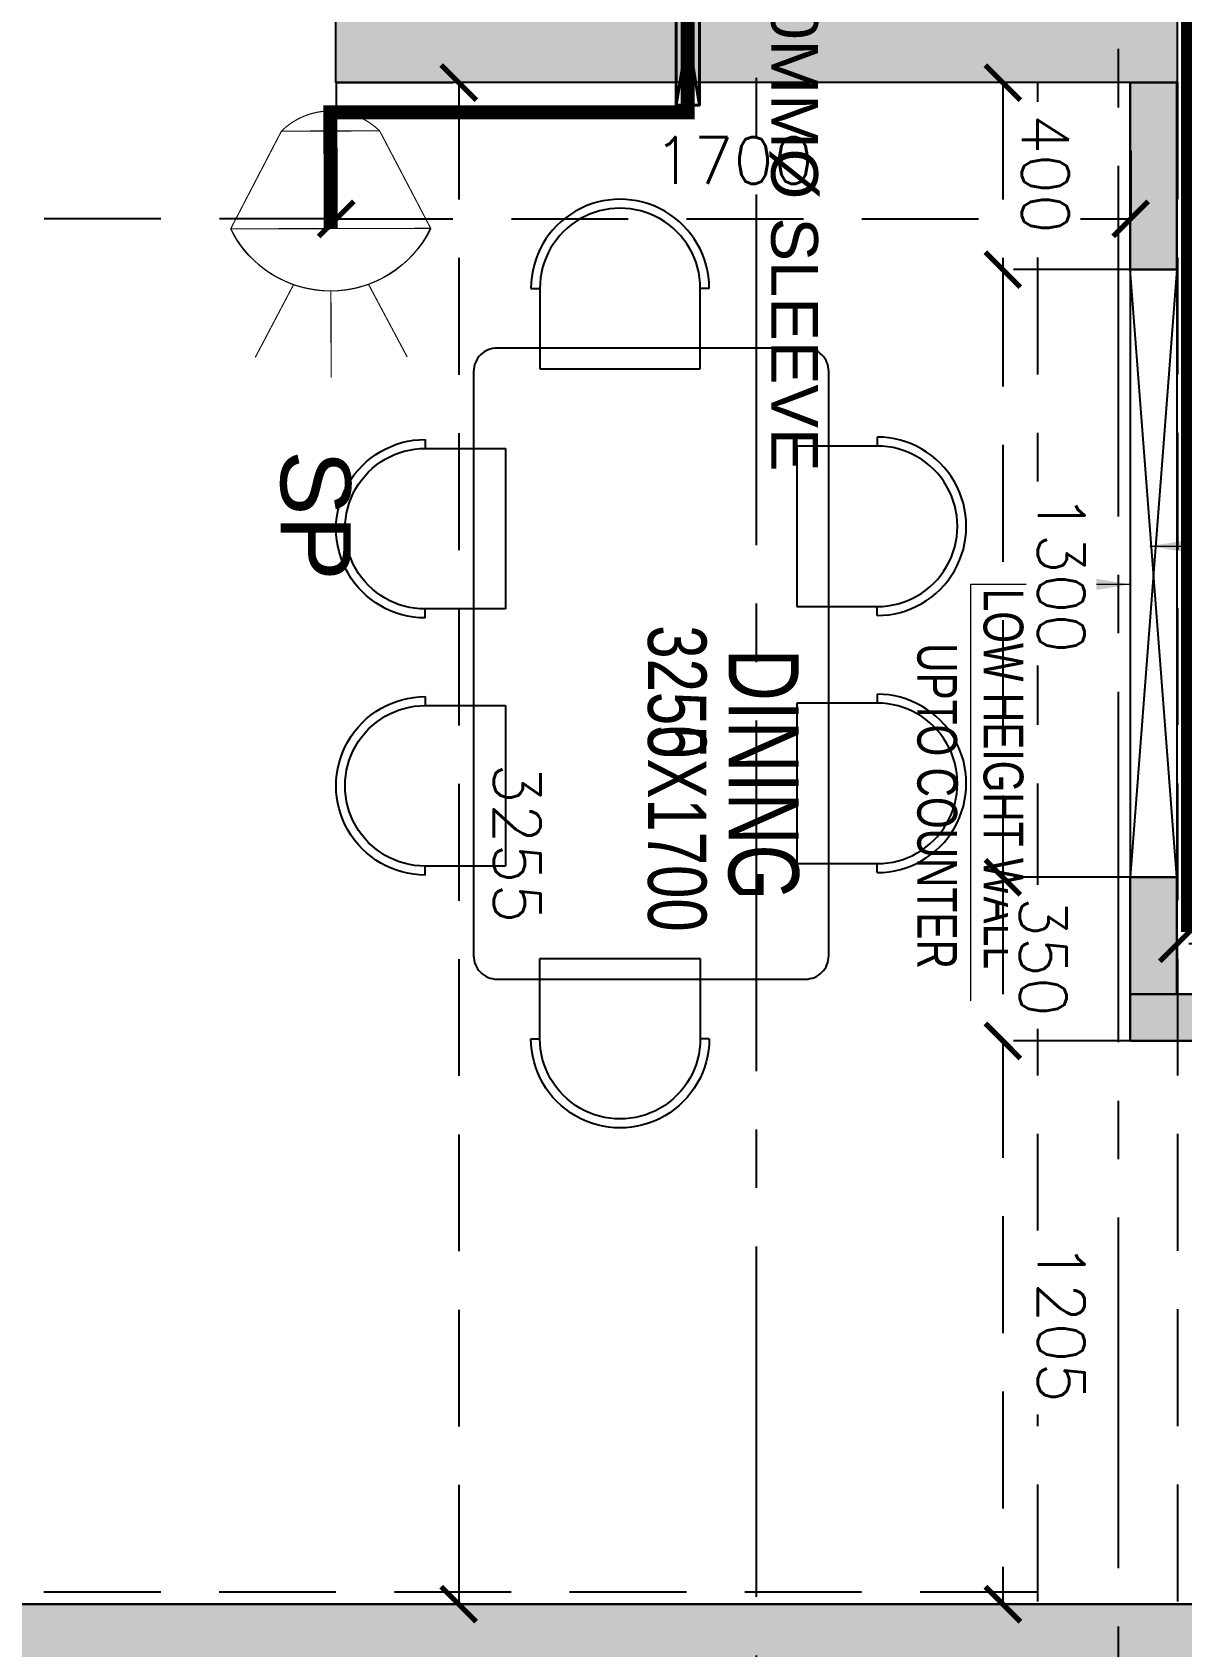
# Model space of a CAD drawing. Header units: millimetres. Extents: x -414464 to 1686, y -90036 to 108605.
# Drawn here: x -117316 to -114856, y -66061 to -62607 of the extents above; entities that cross this region are included whole.
import ezdxf

# ---------------------------------------------------------------- set-up
doc = ezdxf.new("R2010")
doc.units = ezdxf.units.MM
doc.header["$LTSCALE"] = 1000
doc.header["$MEASUREMENT"] = 0
for name, pattern in [('$1$AUDIT_D_120904163729-0', [0]), ('$36$HIDDEN', [0.375, 0.25, -0.125]), ('$43$HIDDEN', [0.375, 0.25, -0.125]), ('2BHK-A - FRONT$1$AUDIT_D_120904163729-0', [0]), ('2BHK-A - FRONT$1$HIDDEN', [0.375, 0.25, -0.125]), ('AUDIT_D_120904163729-0', [0]), ('T8(T9 IS SIMILAR) - DIMENSION & TEXTING$1$( Hidden )', [0.375, 0.25, -0.125]), ('T8(T9 IS SIMILAR) - DIMENSION & TEXTING$1$3BHK-D$0$HIDDEN', [0.375, 0.25, -0.125]), ('T8(T9 IS SIMILAR) - DIMENSION & TEXTING$1$AUDIT_D_120904163729-0', [0]), ('T8(T9 IS SIMILAR) - DIMENSION & TEXTING$1$HIDDEN', [0.375, 0.25, -0.125]), ('T8(T9 IS SIMILAR)$1$$0$HIDDEN', [0.375, 0.25, -0.125]), ('T8_REFUGE COLUMNS$1$CENTER2', [1.125, 0.75, -0.125, 0.125, -0.125])]:
    doc.linetypes.add(name, pattern=pattern)
doc.layers.get('0').update_dxf_attribs({"linetype": 'AUDIT_D_120904163729-0'})
for name, color, linetype in [('$0$A-HATCH -160', 251, '$1$AUDIT_D_120904163729-0'), ('$21$A-DIMENSIONS', 2, '$36$HIDDEN'), ('$25$A-DIMENSIONS', 2, '$43$HIDDEN'), ('2BHK-A - FRONT$1$a-furniture', 8, 'Continuous'), ('2BHK-A - FRONT$1$A-HATCH -160', 251, '2BHK-A - FRONT$1$AUDIT_D_120904163729-0'), ('2BHK-A - FRONT$1$A-LINTEL', 5, '2BHK-A - FRONT$1$HIDDEN'), ('a-rcc', 3, 'Continuous'), ('T8(T9 IS SIMILAR) - DIMENSION & TEXTING$1$A-DIMENSIONS', 2, 'T8(T9 IS SIMILAR) - DIMENSION & TEXTING$1$HIDDEN'), ('T8(T9 IS SIMILAR) - DIMENSION & TEXTING$1$A-FIRE FIGHTING', 7, 'T8(T9 IS SIMILAR) - DIMENSION & TEXTING$1$AUDIT_D_120904163729-0'), ('T8(T9 IS SIMILAR)$1$$6$a-beam 2', 50, 'Continuous'), ('T8(T9 IS SIMILAR)$1$S-BEAM', 20, 'T8(T9 IS SIMILAR)$1$$0$HIDDEN'), ('T8_REFUGE COLUMNS$1$A-CENTERLINE', 193, 'T8_REFUGE COLUMNS$1$CENTER2'), ('T8_REFUGE COLUMNS$1$A-RCC COLS', 3, 'Continuous'), ('T8_TYPICAL COLUMNS$1$A-RCC COLS', 3, 'Continuous')]:
    doc.layers.add(name, color=color, linetype=linetype)
for name, color, linetype, lineweight in [('2BHK-A - FRONT$1$a-Text', 4, 'Continuous', 0), ('2BHK-A - FRONT$1$a-TEXT -R SIZE', 4, 'Continuous', 0), ('2BHK-A - FRONT$1$A-WALL- 160', 6, 'Continuous', 30), ('2BHK-A - FRONT$1$R0-18-10-2014-T1-1st Podium Floor Plan$0$Text', 2, 'Continuous', 0), ('T8(T9 IS SIMILAR) - DIMENSION & TEXTING$1$a-Text', 4, 'Continuous', 0), ('T8(T9 IS SIMILAR) - DIMENSION & TEXTING$1$a-TEXT -R SIZE', 4, 'Continuous', 0), ('T8(T9 IS SIMILAR) - DIMENSION & TEXTING$1$R0-18-10-2014-T1-1st Podium Floor Plan$0$Text', 2, 'Continuous', 0), ('T8(T9 IS SIMILAR) - DIMENSION & TEXTING$1$U-IPD-WS-FIRE', 1, 'Continuous', 40), ('T8(T9 IS SIMILAR) - DIMENSION & TEXTING$1$U-IPD-WS-SP', 1, 'Continuous', 5), ('T8(T9 IS SIMILAR) - DIMENSION & TEXTING$1$U-IPD-WS-TEXT', 7, 'Continuous', 0), ('T8(T9 IS SIMILAR)$1$D&W', 8, 'Continuous', 25)]:
    doc.layers.add(name, color=color, linetype=linetype, lineweight=lineweight)
doc.layers.add('T8(T9 IS SIMILAR) - DIMENSION & TEXTING$1$U-IPD-SP-SLEV-50', color=7, linetype='T8(T9 IS SIMILAR) - DIMENSION & TEXTING$1$3BHK-D$0$HIDDEN', lineweight=40, true_color=0x2f0dd9)
doc.layers.add('T8_REFUGE COLUMNS$1$COL-HATCH', color=7, linetype='Continuous', lineweight=25, true_color=0xa3a3a3)
doc.styles.add('$42$Romans 1', font='romans.shx', dxfattribs={"height": 100})
doc.styles.add('2BHK-A - FRONT$1$ARIAL ARROW', font='swisscl.ttf')
doc.styles.add('2BHK-A - FRONT$1$Tahoma', font='tahoma.ttf')
doc.styles.add('T8(T9 IS SIMILAR) - DIMENSION & TEXTING$1$arial', font='sanss___.ttf')
doc.styles.add('T8(T9 IS SIMILAR) - DIMENSION & TEXTING$1$ARIAL ARROW', font='swisscl.ttf')
doc.styles.add('T8(T9 IS SIMILAR) - DIMENSION & TEXTING$1$Romans 1', font='romans.shx', dxfattribs={"height": 100})
doc.styles.add('T8(T9 IS SIMILAR) - DIMENSION & TEXTING$1$Tahoma', font='tahoma.ttf')
doc.dimstyles.new('$0$ALPINE S', dxfattribs={"dimscale": 0, "dimtxt": 100, "dimasz": 75, "dimexe": 0, "dimexo": 0, "dimgap": 75, "dimtad": 1, "dimdec": 0, "dimzin": 0, "dimdsep": 46, "dimtxsty": '$42$Romans 1', "dimblk": '$44$_ArchTick', "dimcen": 0.09, "dimclrd": 256, "dimclre": 256, "dimclrt": 7, "dimadec": 0, "dimazin": 0, "dimtfac": 1, "dimtdec": 0, "dimtofl": 0, "dimtmove": 1, "dimatfit": 0, "dimldrblk": '$0$_Open90', "dimfxl": 1, "dimtolj": 1, "dimtzin": 0, "dimarcsym": 0})
doc.dimstyles.new('2BHK-A - FRONT$1$SAMATA STD', dxfattribs={"dimtxt": 100, "dimasz": 50, "dimexe": 50, "dimexo": 50, "dimgap": 10, "dimtad": 0, "dimdec": 0, "dimrnd": 5, "dimzin": 0, "dimdsep": 46, "dimtxsty": '2BHK-A - FRONT$1$Tahoma', "dimblk": '2BHK-A - FRONT$1$_Origin2', "dimcen": -50, "dimdle": 50, "dimclrd": 7, "dimclre": 7, "dimclrt": 7, "dimadec": 0, "dimazin": 0, "dimtfac": 1, "dimtdec": 0, "dimtmove": 1, "dimatfit": 3, "dimfxl": 150, "dimtfill": 1, "dimtolj": 1, "dimtzin": 0, "dimlwd": -1, "dimlwe": -1, "dimarcsym": 0})
doc.dimstyles.new('T8(T9 IS SIMILAR) - DIMENSION & TEXTING$1$ALPINE S', dxfattribs={"dimscale": 0, "dimtxt": 100, "dimasz": 75, "dimexe": 0, "dimexo": 0, "dimgap": 75, "dimtad": 1, "dimdec": 0, "dimzin": 0, "dimdsep": 46, "dimtxsty": 'T8(T9 IS SIMILAR) - DIMENSION & TEXTING$1$Romans 1', "dimblk": 'T8(T9 IS SIMILAR) - DIMENSION & TEXTING$1$_ArchTick', "dimcen": 0.09, "dimclrd": 256, "dimclre": 256, "dimclrt": 7, "dimadec": 0, "dimazin": 0, "dimtfac": 1, "dimtdec": 0, "dimtofl": 0, "dimtmove": 1, "dimatfit": 0, "dimldrblk": 'T8(T9 IS SIMILAR) - DIMENSION & TEXTING$1$_Open90', "dimfxl": 1, "dimtolj": 1, "dimtzin": 0, "dimarcsym": 0})
doc.dimstyles.new('T8(T9 IS SIMILAR) - DIMENSION & TEXTING$1$SAMATA STD', dxfattribs={"dimtxt": 100, "dimasz": 50, "dimexe": 50, "dimexo": 50, "dimgap": 10, "dimtad": 0, "dimdec": 0, "dimrnd": 5, "dimzin": 0, "dimdsep": 46, "dimtxsty": 'T8(T9 IS SIMILAR) - DIMENSION & TEXTING$1$Tahoma', "dimblk": 'T8(T9 IS SIMILAR) - DIMENSION & TEXTING$1$_Origin2', "dimcen": -50, "dimdle": 50, "dimclrd": 7, "dimclre": 7, "dimclrt": 7, "dimadec": 0, "dimazin": 0, "dimtfac": 1, "dimtdec": 0, "dimtmove": 1, "dimatfit": 3, "dimfxl": 150, "dimtfill": 1, "dimtolj": 1, "dimtzin": 0, "dimlwd": -1, "dimlwe": -1, "dimarcsym": 0})

# ---------------------------------------------------------------- blocks, each defined once
blk = doc.blocks.new('T8_REFUGE COLUMNS')
at = {"layer": 'T8_REFUGE COLUMNS$1$COL-HATCH', "linetype": 'ByBlock'}
h = blk.add_hatch(color=256, dxfattribs=at)
h.dxf.hatch_style = 1
h.paths.add_polyline_path([(1202942.1, -5723474.9), (1202692.1, -5723474.9), (1202692.1, -5721674.9), (1202942.1, -5721674.9)])
at = {"layer": 'T8_REFUGE COLUMNS$1$A-CENTERLINE'}
for p, q in [((1217370.3, -5721799.9), (1182156.9, -5721799.9)), ((1217431.8, -5722574.9), (1182156.9, -5722574.9))]:
    blk.add_line(p, q, dxfattribs=at)
at = {"layer": 'T8_REFUGE COLUMNS$1$A-RCC COLS', "linetype": 'ByBlock'}
blk.add_lwpolyline([(1202942.1, -5723474.9), (1202692.1, -5723474.9), (1202692.1, -5721674.9), (1202942.1, -5721674.9)], close=True, dxfattribs=at)
blk = doc.blocks.new('T8_TYPICAL COLUMNS')
at = {"layer": 'T8_TYPICAL COLUMNS$1$A-RCC COLS', "linetype": 'ByBlock'}
blk.add_blockref('T8_REFUGE COLUMNS', (0, 0), dxfattribs=at)
blk = doc.blocks.new('2BHK-A - FRONT$1$_Origin2')
at = {"color": 0, "linetype": 'ByBlock', "lineweight": -2}
blk.add_line((-0.5, 0), (-1, 0), dxfattribs=at)
for radius in [0.5, 0.25]:
    blk.add_circle((0, 0), radius, dxfattribs=at)
blk = doc.blocks.new('2BHK-A - FRONT$1$A$C50024E40')
for p, q in [((0, 0), (0, -225)), ((450, 0), (0, 0)), ((450, -225), (450, 0)), ((-25, -225), (0, -225)), ((475, -225), (450, -225))]:
    blk.add_line(p, q)
for major_axis in [(-176.8, 176.8), (-159.1, 159.1)]:
    blk.add_ellipse((225, -225), major_axis=major_axis, ratio=1, start_param=0.785398, end_param=3.926991)
blk = doc.blocks.new('T8(T9 IS SIMILAR) - DIMENSION & TEXTING$1$_ArchTick')
at = {"color": 0, "linetype": 'ByBlock', "const_width": 0.15}
blk.add_lwpolyline([(-0.5, -0.5), (0.5, 0.5)], dxfattribs=at)
blk = doc.blocks.new('*D1597')
at = {"layer": 'T8(T9 IS SIMILAR) - DIMENSION & TEXTING$1$A-DIMENSIONS', "linetype": 'T8(T9 IS SIMILAR) - DIMENSION & TEXTING$1$HIDDEN', "lineweight": -2, "transparency": 16777216}
for p, q in [((1204892.3, -5721024.3), (1204784.6, -5721024.3)), ((1204892.3, -5721674), (1204784.6, -5721674))]:
    blk.add_line(p, q, dxfattribs=at)
at = {"layer": 'T8(T9 IS SIMILAR) - DIMENSION & TEXTING$1$A-DIMENSIONS', "lineweight": -2, "transparency": 16777216}
blk.add_line((1204784.6, -5721024.3), (1204784.6, -5721674), dxfattribs=at)
at = {"layer": 'T8(T9 IS SIMILAR) - DIMENSION & TEXTING$1$A-DIMENSIONS', "linetype": 'ByBlock', "lineweight": -2, "transparency": 16777216, "xscale": 75, "yscale": 75, "zscale": 75}
for p, rotation in [((1204784.6, -5721024.3), 90), ((1204784.6, -5721674), 270)]:
    blk.add_blockref('T8(T9 IS SIMILAR) - DIMENSION & TEXTING$1$_ArchTick', p, dxfattribs=dict(at, rotation=rotation))
at = {"layer": 'T8(T9 IS SIMILAR) - DIMENSION & TEXTING$1$A-DIMENSIONS', "color": 7, "linetype": 'ByBlock', "transparency": 16777216, "insert": (1204659.6, -5721349.2), "char_height": 100, "attachment_point": 5, "rotation": 90, "style": 'T8(T9 IS SIMILAR) - DIMENSION & TEXTING$1$Romans 1'}
blk.add_mtext('\\A1;650', dxfattribs=at)
blk = doc.blocks.new('T8(T9 IS SIMILAR) - DIMENSION & TEXTING$1$_Open90')
at = {"color": 0, "linetype": 'ByBlock', "lineweight": -2}
for p, q in [((-0.5, 0.5), (0, 0)), ((0, 0), (-1, 0)), ((0, 0), (-0.5, -0.5))]:
    blk.add_line(p, q, dxfattribs=at)
blk = doc.blocks.new('*D1583')
at = {"layer": 'T8(T9 IS SIMILAR) - DIMENSION & TEXTING$1$A-DIMENSIONS', "linetype": 'T8(T9 IS SIMILAR) - DIMENSION & TEXTING$1$HIDDEN', "lineweight": -2, "transparency": 16777216}
for p, q in [((1202942.3, -5723474.4), (1203233.8, -5723474.4)), ((1203039.8, -5727449.6), (1203233.8, -5727449.6))]:
    blk.add_line(p, q, dxfattribs=at)
at = {"layer": 'T8(T9 IS SIMILAR) - DIMENSION & TEXTING$1$A-DIMENSIONS', "lineweight": -2, "transparency": 16777216}
blk.add_line((1203233.8, -5723474.4), (1203233.8, -5727449.6), dxfattribs=at)
at = {"layer": 'T8(T9 IS SIMILAR) - DIMENSION & TEXTING$1$A-DIMENSIONS', "linetype": 'ByBlock', "lineweight": -2, "transparency": 16777216, "xscale": 75, "yscale": 75, "zscale": 75}
for p, rotation in [((1203233.8, -5723474.4), 90), ((1203233.8, -5727449.6), 270)]:
    blk.add_blockref('T8(T9 IS SIMILAR) - DIMENSION & TEXTING$1$_ArchTick', p, dxfattribs=dict(at, rotation=rotation))
at = {"layer": 'T8(T9 IS SIMILAR) - DIMENSION & TEXTING$1$A-DIMENSIONS', "color": 7, "linetype": 'ByBlock', "transparency": 16777216, "insert": (1203108.8, -5725462), "char_height": 100, "attachment_point": 5, "rotation": 90, "style": 'T8(T9 IS SIMILAR) - DIMENSION & TEXTING$1$Romans 1'}
blk.add_mtext('\\A1;3975', dxfattribs=at)
blk = doc.blocks.new('*D1584')
at = {"layer": 'T8(T9 IS SIMILAR) - DIMENSION & TEXTING$1$A-DIMENSIONS', "linetype": 'T8(T9 IS SIMILAR) - DIMENSION & TEXTING$1$HIDDEN', "lineweight": -2, "transparency": 16777216}
for p, q in [((1203088, -5721774), (1203233.8, -5721774)), ((1203088, -5723474.4), (1203233.8, -5723474.4))]:
    blk.add_line(p, q, dxfattribs=at)
at = {"layer": 'T8(T9 IS SIMILAR) - DIMENSION & TEXTING$1$A-DIMENSIONS', "lineweight": -2, "transparency": 16777216}
blk.add_line((1203233.8, -5723474.4), (1203233.8, -5721774), dxfattribs=at)
at = {"layer": 'T8(T9 IS SIMILAR) - DIMENSION & TEXTING$1$A-DIMENSIONS', "linetype": 'ByBlock', "lineweight": -2, "transparency": 16777216, "xscale": 75, "yscale": 75, "zscale": 75}
for p, rotation in [((1203233.8, -5721774), 90), ((1203233.8, -5723474.4), 270)]:
    blk.add_blockref('T8(T9 IS SIMILAR) - DIMENSION & TEXTING$1$_ArchTick', p, dxfattribs=dict(at, rotation=rotation))
at = {"layer": 'T8(T9 IS SIMILAR) - DIMENSION & TEXTING$1$A-DIMENSIONS', "color": 7, "linetype": 'ByBlock', "transparency": 16777216, "insert": (1203108.8, -5722624.2), "char_height": 100, "attachment_point": 5, "rotation": 90, "style": 'T8(T9 IS SIMILAR) - DIMENSION & TEXTING$1$Romans 1'}
blk.add_mtext('\\A1;1700', dxfattribs=at)
blk = doc.blocks.new('*D1585')
at = {"layer": 'T8(T9 IS SIMILAR) - DIMENSION & TEXTING$1$A-DIMENSIONS', "linetype": 'T8(T9 IS SIMILAR) - DIMENSION & TEXTING$1$HIDDEN', "lineweight": -2, "transparency": 16777216}
for p, q in [((1202942.3, -5723474.4), (1202942.3, -5723212.2)), ((1206197.3, -5723474.4), (1206197.3, -5723212.2))]:
    blk.add_line(p, q, dxfattribs=at)
at = {"layer": 'T8(T9 IS SIMILAR) - DIMENSION & TEXTING$1$A-DIMENSIONS', "lineweight": -2, "transparency": 16777216}
blk.add_line((1202942.3, -5723212.2), (1206197.3, -5723212.2), dxfattribs=at)
at = {"layer": 'T8(T9 IS SIMILAR) - DIMENSION & TEXTING$1$A-DIMENSIONS', "linetype": 'ByBlock', "lineweight": -2, "transparency": 16777216, "xscale": 75, "yscale": 75, "zscale": 75, "rotation": 180}
blk.add_blockref('T8(T9 IS SIMILAR) - DIMENSION & TEXTING$1$_ArchTick', (1202942.3, -5723212.2), dxfattribs=at)
at = {"layer": 'T8(T9 IS SIMILAR) - DIMENSION & TEXTING$1$A-DIMENSIONS', "linetype": 'ByBlock', "lineweight": -2, "transparency": 16777216, "xscale": 75, "yscale": 75, "zscale": 75}
blk.add_blockref('T8(T9 IS SIMILAR) - DIMENSION & TEXTING$1$_ArchTick', (1206197.3, -5723212.2), dxfattribs=at)
at = {"layer": 'T8(T9 IS SIMILAR) - DIMENSION & TEXTING$1$A-DIMENSIONS', "color": 7, "linetype": 'ByBlock', "transparency": 16777216, "insert": (1204569.8, -5723087.2), "char_height": 100, "attachment_point": 5, "style": 'T8(T9 IS SIMILAR) - DIMENSION & TEXTING$1$Romans 1'}
blk.add_mtext('\\A1;3255', dxfattribs=at)
blk = doc.blocks.new('T8(T9 IS SIMILAR) - DIMENSION & TEXTING$1$SIDE SPRINKLER')
at = {"layer": 'T8(T9 IS SIMILAR) - DIMENSION & TEXTING$1$U-IPD-WS-SP', "const_width": 3, "elevation": 0}
for points in [[(-6847.2, -87791.6), (-7102.7, -87925.5)], [(-6700.4, -87955.9), (-6510.2, -87854.9)], [(-6683.5, -88053.8), (-6456.1, -88053.8)], [(-6700.2, -88152.7), (-6509.9, -88253.3)], [(-6847.2, -88315.9), (-7102.7, -88183.1)]]:
    blk.add_lwpolyline(points, dxfattribs=at)
for points in [[(-6847.2, -87791.6, 0.000405), (-6846.7, -88316.2, 0.623274), (-6846.7, -87792.3, 0.617961)], [(-7102.7, -87925.2, 0.001274), (-7102.7, -88183.1, -0.409371), (-7102.7, -87925.2, -0.617961)]]:
    blk.add_lwpolyline(points, format="xyb", dxfattribs=at)
at = {"layer": 'T8(T9 IS SIMILAR) - DIMENSION & TEXTING$1$U-IPD-WS-SP'}
for centre, start, end in [((-6975.2, -88053.8), 296.0387, 63.9613), ((-6975.2, -88053.8), 0, 63.9613), ((-6975.2, -88054.2), 296.1316, 0.0929)]:
    blk.add_arc(centre, 291.8, start, end, dxfattribs=at)
blk = doc.blocks.new('T8(T9 IS SIMILAR) - DIMENSION & TEXTING$1$A$C7A147FD6')
at = {"layer": 'T8(T9 IS SIMILAR) - DIMENSION & TEXTING$1$U-IPD-SP-SLEV-50', "linetype": 'ByBlock', "elevation": -0.6}
blk.add_lwpolyline([(-4762, -7322.9), (-4462, -7322.9), (-4462, -7372.9), (-4762, -7372.9), (-4762, -7322.9), (-4462, -7372.9), (-4762, -7372.9), (-4462, -7322.9)], dxfattribs=at)
at = {"layer": 'T8(T9 IS SIMILAR) - DIMENSION & TEXTING$1$U-IPD-WS-FIRE', "color": 92, "linetype": 'T8(T9 IS SIMILAR) - DIMENSION & TEXTING$1$( Hidden )', "ltscale": 2, "true_color": 0x00d200, "const_width": 30, "elevation": -0.6}
for points in [[(-2270, 1112.5), (-2270, -5317.1), (-2707.8, -5317.1), (-2707.8, -6277.1), (-6234.7, -6277.1), (-6230.8, -9339.3), (-8033.7, -9339.3), (-8033.7, -11094.6), (-7863, -11096.2)], [(-6234.2, -6644.8), (-4816.4, -6644.8), (-4816.4, -7348.4), (-4446.6, -7348.4), (-4446.6, -8112.8), (-4197.7, -8112.1)]]:
    blk.add_lwpolyline(points, dxfattribs=at)
at = {"layer": 'T8(T9 IS SIMILAR) - DIMENSION & TEXTING$1$U-IPD-WS-FIRE', "xscale": -0.816224026853669, "yscale": 0.8162240268536691, "zscale": 0.8162240268536692, "rotation": 180.2028601007171}
blk.add_blockref('T8(T9 IS SIMILAR) - DIMENSION & TEXTING$1$SIDE SPRINKLER', (1645.4, -79963.6, -0.6), dxfattribs=at)
at = {"layer": 'T8(T9 IS SIMILAR) - DIMENSION & TEXTING$1$U-IPD-WS-TEXT', "attachment_point": 1, "rotation": 359.9999, "style": 'T8(T9 IS SIMILAR) - DIMENSION & TEXTING$1$arial'}
for s, width, insert, char_height in [('50MM%%C SLEEVE', 1876.047, (-4757.1, -7069.4, -1), 100), ('SP', 0.382, (-3724, -8069.1, -1.6), 150)]:
    blk.add_mtext_dynamic_manual_height_columns(s, width=width, gutter_width=0.75, heights=[0], dxfattribs=dict(at, insert=insert, char_height=char_height))
blk = doc.blocks.new('*D1349')
at = {"layer": 'T8(T9 IS SIMILAR) - DIMENSION & TEXTING$1$A-DIMENSIONS', "linetype": 'T8(T9 IS SIMILAR) - DIMENSION & TEXTING$1$HIDDEN', "lineweight": -2, "transparency": 16777216}
for p, q in [((1202942.3, -5721774.9), (1202942.3, -5722047.6)), ((1203342.3, -5721774.9), (1203342.3, -5722047.6))]:
    blk.add_line(p, q, dxfattribs=at)
at = {"layer": 'T8(T9 IS SIMILAR) - DIMENSION & TEXTING$1$A-DIMENSIONS', "lineweight": -2, "transparency": 16777216}
blk.add_line((1202942.3, -5722047.6), (1203342.3, -5722047.6), dxfattribs=at)
at = {"layer": 'T8(T9 IS SIMILAR) - DIMENSION & TEXTING$1$A-DIMENSIONS', "color": 7, "linetype": 'ByBlock', "transparency": 16777216, "insert": (1203137.5, -5721956.7), "char_height": 100, "attachment_point": 5, "style": 'T8(T9 IS SIMILAR) - DIMENSION & TEXTING$1$Romans 1', "bg_fill": 3, "box_fill_scale": 1.25, "bg_fill_color": 256, "bg_fill_true_color": 13158600, "bg_fill_transparency": 0}
blk.add_mtext('\\A1;400', dxfattribs=at)
at = {"layer": 'T8(T9 IS SIMILAR) - DIMENSION & TEXTING$1$A-DIMENSIONS', "linetype": 'ByBlock', "lineweight": -2, "transparency": 16777216, "xscale": 75, "yscale": 75, "zscale": 75, "rotation": 180}
blk.add_blockref('T8(T9 IS SIMILAR) - DIMENSION & TEXTING$1$_ArchTick', (1202942.3, -5722047.6), dxfattribs=at)
at = {"layer": 'T8(T9 IS SIMILAR) - DIMENSION & TEXTING$1$A-DIMENSIONS', "linetype": 'ByBlock', "lineweight": -2, "transparency": 16777216, "xscale": 75, "yscale": 75, "zscale": 75}
blk.add_blockref('T8(T9 IS SIMILAR) - DIMENSION & TEXTING$1$_ArchTick', (1203342.3, -5722047.6), dxfattribs=at)
blk = doc.blocks.new('*D1350')
at = {"layer": 'T8(T9 IS SIMILAR) - DIMENSION & TEXTING$1$A-DIMENSIONS', "linetype": 'T8(T9 IS SIMILAR) - DIMENSION & TEXTING$1$HIDDEN', "lineweight": -2, "transparency": 16777216}
for p, q in [((1204642.3, -5721774.9), (1204642.3, -5722047.6)), ((1204992.3, -5721774.9), (1204992.3, -5722047.6))]:
    blk.add_line(p, q, dxfattribs=at)
at = {"layer": 'T8(T9 IS SIMILAR) - DIMENSION & TEXTING$1$A-DIMENSIONS', "lineweight": -2, "transparency": 16777216}
blk.add_line((1204642.3, -5722047.6), (1204992.3, -5722047.6), dxfattribs=at)
at = {"layer": 'T8(T9 IS SIMILAR) - DIMENSION & TEXTING$1$A-DIMENSIONS', "color": 7, "linetype": 'ByBlock', "transparency": 16777216, "insert": (1204812.5, -5721961.6), "char_height": 100, "attachment_point": 5, "style": 'T8(T9 IS SIMILAR) - DIMENSION & TEXTING$1$Romans 1', "bg_fill": 3, "box_fill_scale": 1.25, "bg_fill_color": 256, "bg_fill_true_color": 13158600, "bg_fill_transparency": 0}
blk.add_mtext('\\A1;350', dxfattribs=at)
at = {"layer": 'T8(T9 IS SIMILAR) - DIMENSION & TEXTING$1$A-DIMENSIONS', "linetype": 'ByBlock', "lineweight": -2, "transparency": 16777216, "xscale": 75, "yscale": 75, "zscale": 75, "rotation": 180}
blk.add_blockref('T8(T9 IS SIMILAR) - DIMENSION & TEXTING$1$_ArchTick', (1204642.3, -5722047.6), dxfattribs=at)
at = {"layer": 'T8(T9 IS SIMILAR) - DIMENSION & TEXTING$1$A-DIMENSIONS', "linetype": 'ByBlock', "lineweight": -2, "transparency": 16777216, "xscale": 75, "yscale": 75, "zscale": 75}
blk.add_blockref('T8(T9 IS SIMILAR) - DIMENSION & TEXTING$1$_ArchTick', (1204992.3, -5722047.6), dxfattribs=at)
blk = doc.blocks.new('*D1351')
at = {"layer": 'T8(T9 IS SIMILAR) - DIMENSION & TEXTING$1$A-DIMENSIONS', "linetype": 'T8(T9 IS SIMILAR) - DIMENSION & TEXTING$1$HIDDEN', "lineweight": -2, "transparency": 16777216}
for p, q in [((1204992.3, -5721774.9), (1204992.3, -5722047.6)), ((1206197.3, -5721774.9), (1206197.3, -5722047.6))]:
    blk.add_line(p, q, dxfattribs=at)
at = {"layer": 'T8(T9 IS SIMILAR) - DIMENSION & TEXTING$1$A-DIMENSIONS', "lineweight": -2, "transparency": 16777216}
blk.add_line((1204992.3, -5722047.6), (1206197.3, -5722047.6), dxfattribs=at)
at = {"layer": 'T8(T9 IS SIMILAR) - DIMENSION & TEXTING$1$A-DIMENSIONS', "linetype": 'ByBlock', "lineweight": -2, "transparency": 16777216, "xscale": 75, "yscale": 75, "zscale": 75, "rotation": 180}
blk.add_blockref('T8(T9 IS SIMILAR) - DIMENSION & TEXTING$1$_ArchTick', (1204992.3, -5722047.6), dxfattribs=at)
at = {"layer": 'T8(T9 IS SIMILAR) - DIMENSION & TEXTING$1$A-DIMENSIONS', "linetype": 'ByBlock', "lineweight": -2, "transparency": 16777216, "xscale": 75, "yscale": 75, "zscale": 75}
blk.add_blockref('T8(T9 IS SIMILAR) - DIMENSION & TEXTING$1$_ArchTick', (1206197.3, -5722047.6), dxfattribs=at)
at = {"layer": 'T8(T9 IS SIMILAR) - DIMENSION & TEXTING$1$A-DIMENSIONS', "color": 7, "linetype": 'ByBlock', "transparency": 16777216, "insert": (1205594.8, -5721922.6), "char_height": 100, "attachment_point": 5, "style": 'T8(T9 IS SIMILAR) - DIMENSION & TEXTING$1$Romans 1', "bg_fill": 3, "box_fill_scale": 1.25, "bg_fill_color": 256, "bg_fill_true_color": 13158600, "bg_fill_transparency": 0}
blk.add_mtext('\\A1;1205', dxfattribs=at)
blk = doc.blocks.new('T8(T9 IS SIMILAR) - DIMENSION & TEXTING$1$_Origin2')
at = {"color": 0, "linetype": 'ByBlock', "lineweight": -2}
blk.add_line((-0.5, 0), (-1, 0), dxfattribs=at)
for radius in [0.5, 0.25]:
    blk.add_circle((0, 0), radius, dxfattribs=at)
blk = doc.blocks.new('*D1247')
at = {"layer": 'T8(T9 IS SIMILAR) - DIMENSION & TEXTING$1$A-DIMENSIONS', "linetype": 'T8(T9 IS SIMILAR) - DIMENSION & TEXTING$1$HIDDEN', "lineweight": -2, "transparency": 16777216}
for p, q in [((1203342.3, -5721774.9), (1203342.3, -5722047.6)), ((1204642.3, -5721774.9), (1204642.3, -5722047.6))]:
    blk.add_line(p, q, dxfattribs=at)
at = {"layer": 'T8(T9 IS SIMILAR) - DIMENSION & TEXTING$1$A-DIMENSIONS', "lineweight": -2, "transparency": 16777216}
blk.add_line((1203342.3, -5722047.6), (1204642.3, -5722047.6), dxfattribs=at)
at = {"layer": 'T8(T9 IS SIMILAR) - DIMENSION & TEXTING$1$A-DIMENSIONS', "linetype": 'ByBlock', "lineweight": -2, "transparency": 16777216, "xscale": 75, "yscale": 75, "zscale": 75, "rotation": 180}
blk.add_blockref('T8(T9 IS SIMILAR) - DIMENSION & TEXTING$1$_ArchTick', (1203342.3, -5722047.6), dxfattribs=at)
at = {"layer": 'T8(T9 IS SIMILAR) - DIMENSION & TEXTING$1$A-DIMENSIONS', "linetype": 'ByBlock', "lineweight": -2, "transparency": 16777216, "xscale": 75, "yscale": 75, "zscale": 75}
blk.add_blockref('T8(T9 IS SIMILAR) - DIMENSION & TEXTING$1$_ArchTick', (1204642.3, -5722047.6), dxfattribs=at)
at = {"layer": 'T8(T9 IS SIMILAR) - DIMENSION & TEXTING$1$A-DIMENSIONS', "color": 7, "linetype": 'ByBlock', "transparency": 16777216, "insert": (1203992.3, -5721922.6), "char_height": 100, "attachment_point": 5, "style": 'T8(T9 IS SIMILAR) - DIMENSION & TEXTING$1$Romans 1', "bg_fill": 3, "box_fill_scale": 1.25, "bg_fill_color": 256, "bg_fill_true_color": 13158600, "bg_fill_transparency": 0}
blk.add_mtext('\\A1;1300', dxfattribs=at)
blk = doc.blocks.new('$44$_ArchTick')
at = {"color": 0, "linetype": 'ByBlock', "const_width": 0.15}
blk.add_lwpolyline([(-0.5, -0.5), (0.5, 0.5)], dxfattribs=at)
blk = doc.blocks.new('*D41')
at = {"layer": '$25$A-DIMENSIONS', "linetype": '$43$HIDDEN', "lineweight": -2, "transparency": 16777216}
for p, q in [((1203342.3, -5721774.9), (1203342.3, -5722047.6)), ((1204642.3, -5721774.9), (1204642.3, -5722047.6))]:
    blk.add_line(p, q, dxfattribs=at)
at = {"layer": '$25$A-DIMENSIONS', "lineweight": -2, "transparency": 16777216}
blk.add_line((1203342.3, -5722047.6), (1204642.3, -5722047.6), dxfattribs=at)
at = {"layer": '$25$A-DIMENSIONS', "linetype": 'ByBlock', "lineweight": -2, "transparency": 16777216, "xscale": 75, "yscale": 75, "zscale": 75, "rotation": 180}
blk.add_blockref('$44$_ArchTick', (1203342.3, -5722047.6), dxfattribs=at)
at = {"layer": '$25$A-DIMENSIONS', "linetype": 'ByBlock', "lineweight": -2, "transparency": 16777216, "xscale": 75, "yscale": 75, "zscale": 75}
blk.add_blockref('$44$_ArchTick', (1204642.3, -5722047.6), dxfattribs=at)
at = {"layer": '$25$A-DIMENSIONS', "color": 7, "linetype": 'ByBlock', "transparency": 16777216, "insert": (1203992.3, -5721922.6), "char_height": 100, "attachment_point": 5, "style": '$42$Romans 1', "bg_fill": 3, "box_fill_scale": 1.25, "bg_fill_color": 256, "bg_fill_true_color": 13158600, "bg_fill_transparency": 0}
blk.add_mtext('\\A1;1300', dxfattribs=at)
blk = doc.blocks.new('$0$_Open90')
at = {"color": 0, "linetype": 'ByBlock', "lineweight": -2}
for p, q in [((-0.5, 0.5), (0, 0)), ((0, 0), (-1, 0)), ((0, 0), (-0.5, -0.5))]:
    blk.add_line(p, q, dxfattribs=at)
blk = doc.blocks.new('2BHK-A - FRONT')
at = {"layer": '2BHK-A - FRONT$1$A-HATCH -160', "linetype": 'ByBlock'}
h = blk.add_hatch(dxfattribs=at)
h.set_pattern_fill('HEX', color=256, scale=150)
h.set_pattern_definition([(0, (0, -0.548), (0, 32.47595264), [18.75, -37.5]), (120, (0, -0.548), (-28.125, -16.23797632), [18.75, -37.5]), (60, (18.75, -0.548), (-28.125, 16.23797632), [18.75, -37.5])])
edge = h.paths.add_edge_path()
edge.add_line((1151704.5, -5719064.6), (1151704.5, -5727449.6))
edge.add_line((1151704.5, -5727449.6), (1151854.5, -5727449.6))
edge.add_line((1151854.5, -5727449.6), (1151854.5, -5719024.6))
edge.add_line((1151854.5, -5719024.6), (1151704.5, -5719024.6))
h = blk.add_hatch(dxfattribs=at)
h.set_pattern_fill('ZIGZAG', color=256, scale=250)
h.set_pattern_definition([(0, (0, 0), (31.25, 31.25), [31.25, -31.25]), (90, (31.25, 0), (-31.25, 31.25), [31.25, -31.25])])
h.paths.add_polyline_path([(1142149.5, -5723474.6), (1143849.6, -5723474.6), (1143849.6, -5723374.6), (1142149.5, -5723374.6)])
h.paths.add_polyline_path([(1144889.5, -5724474.6), (1144889.5, -5724574.6), (1147099.5, -5724574.6), (1147099.5, -5724474.6), (1145949.5, -5724474.2), (1145949.5, -5724374.2), (1145849.5, -5724374.2), (1145849.5, -5724474.6)])
h.paths.add_polyline_path([(1145949.5, -5723374.2), (1146849.2, -5723374.2), (1146849.2, -5723474.2), (1145949.5, -5723474.2)])
h.paths.add_polyline_path([(1147599.2, -5723474.2), (1148199.2, -5723474.2), (1148199.2, -5723374.2), (1147599.2, -5723374.2)])
h.paths.add_polyline_path([(1150399.5, -5721024.5), (1150499.5, -5721024.5), (1150499.5, -5721774.2), (1150399.5, -5721774.2)])
h.paths.add_polyline_path([(1150399.5, -5720124.5), (1150499.5, -5720124.5), (1150499.5, -5719224.6), (1150399.5, -5719224.6)])
h.paths.add_polyline_path([(1145549.4, -5721674.6), (1145649.4, -5721674.6), (1145649.4, -5721174.6), (1145649.4, -5721174.6), (1145649.4, -5721073.7), (1145549.4, -5721073.9)])
h.paths.add_polyline_path([(1148199.5, -5728684.2), (1148934.5, -5728684.2), (1148934.5, -5728584.2), (1148199.5, -5728584.2)])
h.paths.add_polyline_path([(1148449.5, -5721774.6), (1148849.5, -5721774.6), (1148849.5, -5721674.6), (1148449.5, -5721674.6)])
h.paths.add_polyline_path([(1150149.5, -5721674.6), (1150399.5, -5721674.6), (1150399.5, -5721774.6), (1150149.5, -5721774.6)])
h = blk.add_hatch(dxfattribs=at)
h.set_pattern_fill('ANSI32', color=256, scale=150)
h.set_pattern_definition([(45, (0, -0.55), (-39.77475644, 39.77475644), []), (45, (26.517, -0.55), (-39.77475644, 39.77475644), [])])
h.paths.add_polyline_path([(1145269.9, -5728524.2), (1145269.9, -5728684.2), (1144639.8, -5728684.2), (1144639.8, -5726829.5), (1144799.8, -5726829.5), (1144799.8, -5728524.2)])
h.paths.add_polyline_path([(1148934.5, -5727449.8), (1148934.5, -5727609.8), (1147999.5, -5727609.8), (1147999.5, -5727009.5), (1148159.5, -5727009.5), (1148159.5, -5727449.8)])
h.paths.add_polyline_path([(1147999.5, -5728684.2), (1147999.5, -5728524.2), (1147369.9, -5728524.2), (1147369.9, -5728684.2)])
edge = h.paths.add_edge_path()
edge.add_line((1151334.5, -5727449.8), (1151779.5, -5727449.8))
edge.add_line((1151779.5, -5727449.8), (1151779.5, -5727609.8))
edge.add_line((1151704.5, -5727609.8), (1151334.5, -5727609.8))
edge.add_line((1151334.5, -5727609.8), (1151334.5, -5727449.8))
h.paths.add_polyline_path([(1146264.5, -5719573.8), (1146424.5, -5719573.8), (1146424.5, -5719224.6), (1146264.5, -5719224.6)])
h.paths.add_polyline_path([(1145549.4, -5721834.4), (1145788.9, -5721834.4), (1145790, -5721674.6), (1145549.4, -5721674.6)])
h.paths.add_polyline_path([(1145949.5, -5721924.2), (1145949.5, -5722524.6), (1145789.5, -5722524.6), (1145789.5, -5721924.2)])
h.paths.add_polyline_path([(1144599.5, -5721924.6), (1144759.5, -5721924.6), (1144762, -5722524.6), (1144602, -5722524.6)])
h.paths.add_polyline_path([(1144599.5, -5723474.6), (1144599.5, -5723174.6), (1144759.5, -5723174.6), (1144759.5, -5723314.6), (1145789.5, -5723314.6), (1145789.5, -5723174.6), (1145949.5, -5723174.6), (1145949.5, -5723474.2)])
at = {"layer": '2BHK-A - FRONT$1$a-furniture'}
blk.add_lwpolyline([(1150317.3, -5722419.8), (1149067.3, -5722419.8, 0.414214), (1149017.3, -5722469.8), (1149017.3, -5723129.8, 0.414214), (1149067.3, -5723179.8), (1150317.3, -5723179.8, 0.414214), (1150367.3, -5723129.8), (1150367.3, -5722469.8, 0.414214)], format="xyb", close=True, dxfattribs=at)
at = {"layer": '2BHK-A - FRONT$1$A-LINTEL', "linetype": 'ByBlock'}
for p, q in [((1148849.5, -5721674.6), (1150149.5, -5721674.6)), ((1148849.5, -5721774.6), (1150149.5, -5721774.6))]:
    blk.add_line(p, q, dxfattribs=at)
blk.add_lwpolyline([(1148849.5, -5721674.6), (1150149.5, -5721774.6), (1150149.5, -5721674.6), (1148849.5, -5721774.6)], close=True, dxfattribs=at)
at = {"layer": '2BHK-A - FRONT$1$A-WALL- 160', "linetype": 'ByBlock'}
for p, q in [((1151704.5, -5727449.6), (1151704.5, -5719024.6)), ((1151854.5, -5727609.6), (1151854.5, -5719024.6)), ((1150399.5, -5721024.5), (1150399.5, -5721774.6)), ((1150499.5, -5721024.5), (1150499.5, -5721774.2)), ((1150399.5, -5721774.6), (1150499.5, -5721774.6))]:
    blk.add_line(p, q, dxfattribs=at)
for points in [[(1148449.5, -5721774.6), (1148849.5, -5721774.6), (1148849.5, -5721674.6), (1148449.5, -5721674.6)], [(1150149.5, -5721674.6), (1150399.5, -5721674.6), (1150399.5, -5721774.6), (1150149.5, -5721774.6)]]:
    blk.add_lwpolyline(points, close=True, dxfattribs=at)
at = {"layer": '2BHK-A - FRONT$1$a-furniture', "zscale": 1000}
for p, xscale, yscale, rotation in [((1149570.3, -5722487.9), 0.7630874952141011, 0.7630874952141011, 180), ((1150120.3, -5722487.9), 0.7630874952141011, 0.7630874952141011, 180), ((1149061.5, -5722694.7), 0.7630874947594006, 0.7630874947594006, 269.999993307808)]:
    blk.add_blockref('2BHK-A - FRONT$1$A$C50024E40', p, dxfattribs=dict(at, xscale=xscale, yscale=yscale, rotation=rotation))
at = {"layer": '2BHK-A - FRONT$1$a-furniture', "extrusion": (0, 0, -1), "zscale": -1000}
for p, xscale, yscale, rotation in [((-1150323, -5722694.7), 0.7630874947821005, 0.7630874947821005, 269.9999933067367), ((-1149575.5, -5723111.7), 0.7630874952141071, 0.7630874952141071, 6.692588158551018e-06), ((-1150125.5, -5723111.7), 0.7630874952141071, 0.7630874952141071, 6.692588158551018e-06)]:
    blk.add_blockref('2BHK-A - FRONT$1$A$C50024E40', p, dxfattribs=dict(at, xscale=xscale, yscale=yscale, rotation=rotation))
at = {"layer": '2BHK-A - FRONT$1$a-Text', "style": '2BHK-A - FRONT$1$ARIAL ARROW'}
blk.add_text('DINING', height=150, dxfattribs=at).set_placement((1149660.9, -5722634.3))
at = {"layer": '2BHK-A - FRONT$1$a-TEXT -R SIZE', "color": 2, "style": '2BHK-A - FRONT$1$ARIAL ARROW'}
blk.add_text('3250X1700', height=125, dxfattribs=at).set_placement((1149610.3, -5722806.7))
at = {"layer": '2BHK-A - FRONT$1$R0-18-10-2014-T1-1st Podium Floor Plan$0$Text', "insert": (1150345.4, -5722003.5), "char_height": 85, "width": 912.523, "attachment_point": 3, "style": '2BHK-A - FRONT$1$ARIAL ARROW'}
blk.add_mtext('LOW HEIGHT WALL UPTO COUNTER', dxfattribs=at)
at = {"layer": '2BHK-A - FRONT$1$R0-18-10-2014-T1-1st Podium Floor Plan$0$Text'}
blk.add_leader([(1149522.9, -5721774.2, 0), (1149522.9, -5722116.8, 0), (1150413.5, -5722116.8, 0)], dimstyle='2BHK-A - FRONT$1$SAMATA STD', override={"dimscale": 1, "dimasz": 150, "dimclrd": 2, "dimfxlon": 1, "dimarcsym": 1}, dxfattribs=at)
blk = doc.blocks.new('T8(T9 IS SIMILAR) - DIMENSION & TEXTING')
at = {"layer": 'T8(T9 IS SIMILAR) - DIMENSION & TEXTING$1$A-FIRE FIGHTING', "linetype": 'ByBlock'}
blk.add_blockref('T8(T9 IS SIMILAR) - DIMENSION & TEXTING$1$A$C7A147FD6', (1207452.3, -5715374), dxfattribs=at)
at = {"layer": 'T8(T9 IS SIMILAR) - DIMENSION & TEXTING$1$a-Text', "style": 'T8(T9 IS SIMILAR) - DIMENSION & TEXTING$1$ARIAL ARROW'}
blk.add_text('DINING', height=150, dxfattribs=at).set_placement((1204153.7, -5722634.5))
at = {"layer": 'T8(T9 IS SIMILAR) - DIMENSION & TEXTING$1$a-TEXT -R SIZE', "color": 2, "style": 'T8(T9 IS SIMILAR) - DIMENSION & TEXTING$1$ARIAL ARROW'}
blk.add_text('3255X1700', height=125, dxfattribs=at).set_placement((1204103.1, -5722806.9))
at = {"layer": 'T8(T9 IS SIMILAR) - DIMENSION & TEXTING$1$A-DIMENSIONS', "linetype": 'ByBlock'}
for base, p1, p2, picture, middle in [((1204784.6, -5721674), (1204892.3, -5721024.3), (1204892.3, -5721674), '*D1597', (1204659.6, -5721349.2)), ((1203233.8, -5721774), (1203088, -5723474.4), (1203088, -5721774), '*D1584', (1203108.8, -5722624.2)), ((1203233.8, -5727449.6), (1202942.3, -5723474.4), (1203039.8, -5727449.6), '*D1583', (1203108.8, -5725462))]:
    dim = blk.add_linear_dim(base=base, p1=p1, p2=p2, angle=90, dimstyle='T8(T9 IS SIMILAR) - DIMENSION & TEXTING$1$ALPINE S', override={"dimscale": 1, "dimfxl": 5, "dimarcsym": 1}, dxfattribs=at)
    dim.commit()
    dim.dimension.update_dxf_attribs({"geometry": picture, "text_midpoint": middle})
dim = blk.add_linear_dim(base=(1206197.3, -5723212.2), p1=(1202942.3, -5723474.4), p2=(1206197.3, -5723474.4), dimstyle='T8(T9 IS SIMILAR) - DIMENSION & TEXTING$1$ALPINE S', override={"dimscale": 1, "dimfxl": 5, "dimarcsym": 1}, dxfattribs=at)
dim.commit()
dim.dimension.update_dxf_attribs({"geometry": '*D1585', "text_midpoint": (1204569.8, -5723087.2)})
at = {"layer": 'T8(T9 IS SIMILAR) - DIMENSION & TEXTING$1$R0-18-10-2014-T1-1st Podium Floor Plan$0$Text'}
blk.add_leader([(1203934, -5721733.3), (1203934, -5721495.7), (1203934, -5721430.2)], dimstyle='T8(T9 IS SIMILAR) - DIMENSION & TEXTING$1$SAMATA STD', override={"dimasz": 100, "dimclrd": 2, "dimfxlon": 1, "dimarcsym": 1}, dxfattribs=at)
at = {"layer": 'T8(T9 IS SIMILAR) - DIMENSION & TEXTING$1$A-DIMENSIONS', "linetype": 'ByBlock'}
for base, p1, p2, picture, middle in [((1203342.3, -5722047.6), (1202942.3, -5721774.9), (1203342.3, -5721774.9), '*D1349', (1203137.5, -5722081.7)), ((1204992.3, -5722047.6), (1204642.3, -5721774.9), (1204992.3, -5721774.9), '*D1350', (1204812.5, -5722086.6))]:
    dim = blk.add_linear_dim(base=base, p1=p1, p2=p2, dimstyle='T8(T9 IS SIMILAR) - DIMENSION & TEXTING$1$ALPINE S', override={"dimscale": 1, "dimfxl": 5, "dimtfill": 1, "dimarcsym": 1}, dxfattribs=at)
    dim.commit()
    dim.dimension.update_dxf_attribs({"geometry": picture, "text_midpoint": middle, "dimtype": 128})
dim = blk.add_linear_dim(base=(1204642.3, -5722047.6), p1=(1203342.3, -5721774.9), p2=(1204642.3, -5721774.9), angle=0, dimstyle='T8(T9 IS SIMILAR) - DIMENSION & TEXTING$1$ALPINE S', override={"dimscale": 1, "dimfxl": 5, "dimtfill": 1, "dimarcsym": 1}, dxfattribs=at)
dim.commit()
dim.dimension.update_dxf_attribs({"geometry": '*D1247', "text_midpoint": (1203992.3, -5721922.6)})
dim = blk.add_linear_dim(base=(1206197.3, -5722047.6), p1=(1204992.3, -5721774.9), p2=(1206197.3, -5721774.9), dimstyle='T8(T9 IS SIMILAR) - DIMENSION & TEXTING$1$ALPINE S', override={"dimscale": 1, "dimfxl": 5, "dimtfill": 1, "dimarcsym": 1}, dxfattribs=at)
dim.commit()
dim.dimension.update_dxf_attribs({"geometry": '*D1351', "text_midpoint": (1205594.8, -5721922.6)})
blk = doc.blocks.new('T8(T9 IS SIMILAR)')
at = {"layer": 'T8(T9 IS SIMILAR)$1$D&W', "linetype": 'ByBlock'}
for name, p in [('T8_TYPICAL COLUMNS', (0, 0)), ('2BHK-A - FRONT', (54492.8, -0.4))]:
    blk.add_blockref(name, p, dxfattribs=at)
at = {"layer": 'T8(T9 IS SIMILAR)$1$D&W', "linetype": 'ByBlock', "xscale": -1}
blk.add_blockref('2BHK-A - FRONT', (2358051.8, -0.4), dxfattribs=at)
at = {"layer": 'T8(T9 IS SIMILAR)$1$$6$a-beam 2', "linetype": 'ByBlock'}
blk.add_blockref('T8(T9 IS SIMILAR) - DIMENSION & TEXTING', (0, 0), dxfattribs=at)
at = {"layer": 'T8(T9 IS SIMILAR)$1$S-BEAM'}
for p, q in [((1202941.4, -5721673.8, 0.1), (1209602.3, -5721673.8, 0.1)), ((1202941.4, -5721973.8, 0.1), (1209602.3, -5721973.8, 0.1)), ((1206171.9, -5721974.9, 0), (1206171.8, -5727308.3, 0.1))]:
    blk.add_line(p, q, dxfattribs=at)
blk = doc.blocks.new('A$C48506478')
at = {"layer": '$21$A-DIMENSIONS', "linetype": 'ByBlock'}
blk.add_blockref('T8(T9 IS SIMILAR)', (-1195542.6, 5727884.6), dxfattribs=at)
at = {"layer": '$0$A-HATCH -160', "linetype": 'ByBlock'}
blk.add_blockref('T8(T9 IS SIMILAR) - DIMENSION & TEXTING', (-1195542.6, 5727884.6), dxfattribs=at)
at = {"layer": '$25$A-DIMENSIONS', "linetype": 'ByBlock'}
dim = blk.add_linear_dim(base=(9099.7, 5837.1), p1=(7799.7, 6109.7), p2=(9099.7, 6109.7), dimstyle='$0$ALPINE S', override={"dimscale": 1, "dimfxl": 5, "dimtfill": 1, "dimarcsym": 1}, dxfattribs=at)
dim.commit()
dim.dimension.update_dxf_attribs({"geometry": '*D41', "text_midpoint": (8449.7, 5962.1), "insert": (-1195542.6, 5727884.6)})

msp = doc.modelspace()

# ---------------------------------------------------------------- block references
at = {"layer": 'a-rcc', "linetype": 'ByBlock', "rotation": 270}
msp.add_blockref('A$C48506478', (-121076, -55315.3, 0), dxfattribs=at)

doc.saveas('drawing.dxf')
